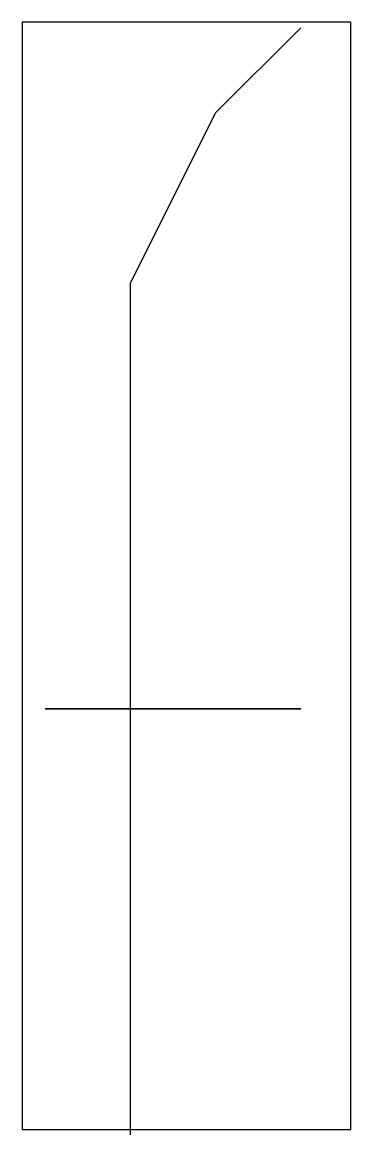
# Model space of a CAD drawing. Extents: x 0 to 11.9, y -0.2 to 40.
import ezdxf

# ---------------------------------------------------------------- set-up
doc = ezdxf.new("R2010")
doc.units = 0
doc.header["$MEASUREMENT"] = 0
doc.layers.get('0').update_dxf_attribs({"linetype": 'CONTINUOUS'})

msp = doc.modelspace()

# ---------------------------------------------------------------- linework, layer by layer
at = {"color": 0}
for p, q in [((6.985, 36.727), (10.062, 39.804)), ((3.908, 30.574), (6.985, 36.727)), ((3.908, 15.189), (3.908, 30.574)), ((3.908, 15.189), (0.831, 15.189)), ((0.831, 15.189), (10.062, 15.189)), ((3.908, -0.196), (3.908, 15.189)), ((10.062, 15.189), (3.908, 15.189))]:
    msp.add_line(p, q, dxfattribs=at)
at = {"linetype": 'CONTINUOUS'}
msp.add_lwpolyline([(0, 0), (11.865, 0), (11.865, 40), (0, 40)], close=True, dxfattribs=at)

doc.saveas('drawing.dxf')
